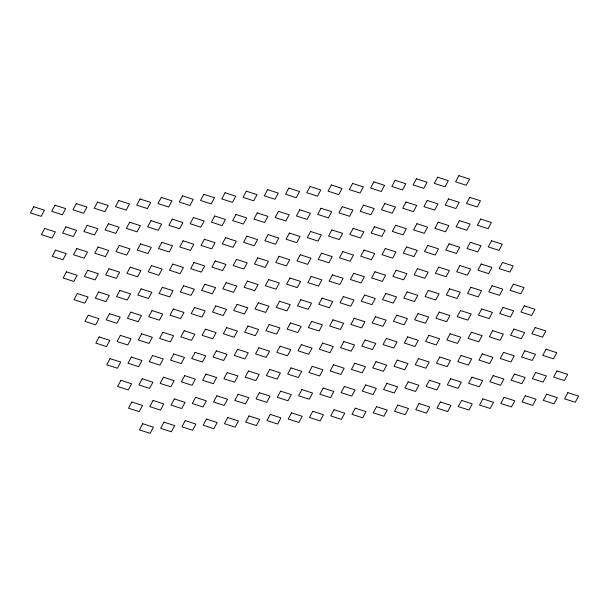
<?xml version="1.0" encoding="UTF-8"?>
<svg xmlns="http://www.w3.org/2000/svg" width="609" height="609" viewBox="0 0 609 609"><rect width="100%" height="100%" fill="white"/><g stroke="black" fill="none" stroke-linecap="round" stroke-linejoin="round"><path stroke-width="0.91" d="M33.761 206.74L30.45 212.899L41.146 216.347L44.457 210.189L33.761 206.74M55.016 205.187L51.704 211.346L62.407 214.794L65.711 208.636L55.016 205.187M44.655 228.436L41.343 234.602L52.047 238.05L55.35 231.884L44.655 228.436M76.27 203.627L72.966 209.793L83.661 213.241L86.973 207.075L76.27 203.627M65.909 226.883L62.605 233.049L73.301 236.498L76.612 230.331L65.909 226.883M55.548 250.139L52.245 256.298L62.94 259.746L66.252 253.588L55.548 250.139M97.531 202.074L94.22 208.24L104.915 211.688L108.227 205.522L97.531 202.074M87.171 225.33L83.859 231.496L94.555 234.945L97.866 228.778L87.171 225.33M76.81 248.579L73.499 254.745L84.194 258.193L87.506 252.027L76.81 248.579M66.45 271.835L63.138 278.001L73.834 281.449L77.145 275.283L66.45 271.835M118.785 200.521L115.474 206.687L126.177 210.135L129.481 203.969L118.785 200.521M108.425 223.777L105.113 229.943L115.817 233.392L119.12 227.226L108.425 223.777M98.064 247.026L94.753 253.192L105.456 256.64L108.76 250.474L98.064 247.026M87.704 270.282L84.392 276.448L95.095 279.896L98.399 273.73L87.704 270.282M77.343 293.53L74.032 299.697L84.735 303.145L88.039 296.979L77.343 293.53M140.04 198.968L136.736 205.134L147.431 208.582L150.743 202.416L140.04 198.968M129.679 222.224L126.375 228.383L137.071 231.831L140.382 225.673L129.679 222.224M119.318 245.473L116.014 251.639L126.71 255.087L130.022 248.921L119.318 245.473M108.958 268.729L105.654 274.895L116.349 278.343L119.661 272.177L108.958 268.729M98.597 291.977L95.293 298.144L105.989 301.592L109.3 295.426L98.597 291.977M88.236 315.234L84.933 321.4L95.628 324.848L98.94 318.682L88.236 315.234M161.301 197.415L157.99 203.581L168.685 207.03L171.997 200.863L161.301 197.415M150.941 220.671L147.629 226.83L158.325 230.278L161.636 224.12L150.941 220.671M140.58 243.92L137.269 250.086L147.964 253.534L151.276 247.368L140.58 243.92M130.219 267.176L126.908 273.334L137.604 276.783L140.915 270.624L130.219 267.176M119.859 290.424L116.547 296.591L127.243 300.039L130.554 293.873L119.859 290.424M109.498 313.681L106.187 319.839L116.882 323.288L120.194 317.129L109.498 313.681M99.138 336.929L95.826 343.095L106.522 346.544L109.833 340.378L99.138 336.929M182.555 195.862L179.244 202.028L189.947 205.477L193.251 199.31L182.555 195.862M172.195 219.111L168.883 225.277L179.586 228.725L182.89 222.559L172.195 219.111M161.834 242.367L158.523 248.533L169.226 251.981L172.53 245.815L161.834 242.367M151.474 265.623L148.162 271.781L158.865 275.23L162.169 269.064L151.474 265.623M141.113 288.872L137.801 295.038L148.505 298.486L151.808 292.32L141.113 288.872M130.752 312.128L127.441 318.286L138.144 321.735L141.448 315.576L130.752 312.128M120.392 335.376L117.08 341.542L127.783 344.991L131.087 338.825L120.392 335.376M110.031 358.632L106.72 364.791L117.423 368.239L120.727 362.081L110.031 358.632M203.809 194.309L200.506 200.475L211.201 203.916L214.513 197.758L203.809 194.309M193.449 217.558L190.145 223.724L200.841 227.172L204.152 221.006L193.449 217.558M183.088 240.814L179.784 246.98L190.48 250.428L193.791 244.262L183.088 240.814M172.728 264.062L169.424 270.229L180.119 273.677L183.431 267.511L172.728 264.062M162.367 287.319L159.063 293.485L169.759 296.933L173.07 290.767L162.367 287.319M152.006 310.567L148.703 316.733L159.398 320.182L162.71 314.016L152.006 310.567M141.646 333.823L138.342 339.989L149.038 343.438L152.349 337.272L141.646 333.823M131.285 357.08L127.981 363.238L138.677 366.687L141.988 360.528L131.285 357.08M120.932 380.328L117.621 386.494L128.316 389.943L131.628 383.777L120.932 380.328M225.071 192.756L221.76 198.915L232.455 202.363L235.767 196.205L225.071 192.756M214.711 216.005L211.399 222.171L222.095 225.619L225.406 219.453L214.711 216.005M204.35 239.261L201.039 245.419L211.734 248.868L215.046 242.709L204.35 239.261M193.989 262.509L190.678 268.676L201.373 272.124L204.685 265.958L193.989 262.509M183.629 285.766L180.317 291.932L191.013 295.38L194.324 289.214L183.629 285.766M173.268 309.014L169.957 315.18L180.652 318.629L183.964 312.463L173.268 309.014M162.907 332.27L159.596 338.437L170.292 341.885L173.603 335.719L162.907 332.27M152.547 355.519L149.235 361.685L159.931 365.134L163.242 358.967L152.547 355.519M142.186 378.775L138.875 384.941L149.57 388.39L152.882 382.224L142.186 378.775M131.826 402.031L128.514 408.19L139.21 411.638L142.521 405.48L131.826 402.031M246.325 191.196L243.014 197.362L253.717 200.81L257.021 194.644L246.325 191.196M235.965 214.452L232.653 220.618L243.356 224.066L246.66 217.9L235.965 214.452M225.604 237.708L222.293 243.866L232.996 247.315L236.3 241.156L225.604 237.708M215.243 260.957L211.932 267.123L222.635 270.571L225.939 264.405L215.243 260.957M204.883 284.213L201.571 290.371L212.275 293.82L215.578 287.661L204.883 284.213M194.522 307.461L191.211 313.627L201.914 317.076L205.218 310.91L194.522 307.461M184.162 330.717L180.85 336.884L191.553 340.332L194.857 334.166L184.162 330.717M173.801 353.966L170.49 360.132L181.193 363.581L184.497 357.414L173.801 353.966M163.44 377.222L160.129 383.388L170.832 386.837L174.136 380.671L163.44 377.222M153.08 400.471L149.776 406.637L160.471 410.085L163.775 403.919L153.08 400.471M267.579 189.643L264.276 195.809L274.971 199.257L278.283 193.091L267.579 189.643M142.719 423.727L139.415 429.893L150.111 433.342L153.415 427.175L142.719 423.727M257.219 212.899L253.915 219.065L264.611 222.513L267.922 216.347L257.219 212.899M246.858 236.147L243.554 242.313L254.25 245.762L257.561 239.596L246.858 236.147M236.498 259.404L233.194 265.57L243.889 269.018L247.201 262.852L236.498 259.404M226.137 282.66L222.833 288.818L233.529 292.267L236.84 286.108L226.137 282.66M215.776 305.908L212.472 312.074L223.168 315.523L226.479 309.357L215.776 305.908M205.416 329.164L202.112 335.323L212.807 338.771L216.119 332.613L205.416 329.164M195.055 352.413L191.751 358.579L202.447 362.028L205.758 355.862L195.055 352.413M184.694 375.669L181.391 381.835L192.086 385.284L195.398 379.118L184.694 375.669M174.341 398.918L171.03 405.084L181.726 408.532L185.037 402.366L174.341 398.918M288.841 188.09L285.53 194.256L296.225 197.704L299.537 191.538L288.841 188.09M163.981 422.174L160.669 428.34L171.365 431.789L174.676 425.622L163.981 422.174M278.48 211.346L275.169 217.512L285.865 220.96L289.176 214.794L278.48 211.346M268.12 234.594L264.808 240.761L275.504 244.209L278.815 238.043L268.12 234.594M257.759 257.851L254.448 264.017L265.143 267.465L268.455 261.299L257.759 257.851M247.399 281.099L244.087 287.265L254.783 290.714L258.094 284.548L247.399 281.099M237.038 304.355L233.727 310.521L244.422 313.97L247.734 307.804L237.038 304.355M226.677 327.612L223.366 333.77L234.062 337.219L237.373 331.06L226.677 327.612M216.317 350.86L213.005 357.026L223.701 360.475L227.012 354.309L216.317 350.86M205.956 374.116L202.645 380.275L213.34 383.723L216.652 377.565L205.956 374.116M195.596 397.365L192.284 403.531L202.98 406.979L206.291 400.813L195.596 397.365M310.095 186.537L306.784 192.703L317.487 196.151L320.791 189.985L310.095 186.537M185.235 420.621L181.924 426.787L192.619 430.228L195.931 424.07L185.235 420.621M299.735 209.793L296.423 215.951L307.126 219.4L310.43 213.241L299.735 209.793M289.374 233.041L286.063 239.208L296.766 242.656L300.07 236.49L289.374 233.041M279.013 256.298L275.702 262.464L286.405 265.912L289.709 259.746L279.013 256.298M268.653 279.546L265.341 285.712L276.044 289.161L279.348 282.995L268.653 279.546M258.292 302.802L254.981 308.969L265.684 312.417L268.988 306.251L258.292 302.802M247.932 326.051L244.62 332.217L255.323 335.666L258.627 329.499L247.932 326.051M237.571 349.307L234.259 355.473L244.963 358.922L248.266 352.756L237.571 349.307M227.21 372.563L223.899 378.722L234.602 382.17L237.906 376.004L227.21 372.563M216.85 395.812L213.538 401.978L224.241 405.427L227.545 399.26L216.85 395.812M331.349 184.984L328.045 191.15L338.741 194.598L342.045 188.432L331.349 184.984M206.489 419.068L203.185 425.227L213.881 428.675L217.185 422.517L206.489 419.068M320.989 208.24L317.685 214.398L328.38 217.847L331.692 211.688L320.989 208.24M310.628 231.489L307.324 237.655L318.02 241.103L321.331 234.937L310.628 231.489M300.267 254.745L296.964 260.903L307.659 264.352L310.971 258.193L300.267 254.745M289.907 277.993L286.603 284.159L297.299 287.608L300.61 281.442L289.907 277.993M279.546 301.249L276.242 307.416L286.938 310.864L290.249 304.698L279.546 301.249M269.186 324.498L265.882 330.664L276.577 334.113L279.889 327.947L269.186 324.498M258.825 347.754L255.521 353.92L266.217 357.369L269.528 351.203L258.825 347.754M248.464 371.003L245.161 377.169L255.856 380.617L259.168 374.451L248.464 371.003M238.104 394.259L234.8 400.425L245.496 403.874L248.807 397.707L238.104 394.259M352.611 183.431L349.3 189.597L359.995 193.045L363.307 186.879L352.611 183.431M227.751 417.508L224.439 423.674L235.135 427.122L238.446 420.956L227.751 417.508M342.25 206.679L338.939 212.846L349.635 216.294L352.946 210.128L342.25 206.679M331.89 229.936L328.578 236.102L339.274 239.55L342.585 233.384L331.89 229.936M321.529 253.192L318.218 259.35L328.913 262.799L332.225 256.64L321.529 253.192M311.169 276.44L307.857 282.606L318.553 286.055L321.864 279.889L311.169 276.44M300.808 299.697L297.497 305.855L308.192 309.303L311.503 303.145L300.808 299.697M290.447 322.945L287.136 329.111L297.831 332.56L301.143 326.394L290.447 322.945M280.087 346.201L276.775 352.36L287.471 355.808L290.782 349.65L280.087 346.201M269.726 369.45L266.415 375.616L277.11 379.064L280.422 372.898L269.726 369.45M259.365 392.706L256.054 398.872L266.75 402.321L270.061 396.154L259.365 392.706M373.865 181.878L370.554 188.044L381.249 191.492L384.561 185.326L373.865 181.878M249.005 415.955L245.693 422.121L256.389 425.569L259.7 419.403L249.005 415.955M363.504 205.126L360.193 211.293L370.896 214.741L374.2 208.575L363.504 205.126M353.144 228.383L349.832 234.549L360.536 237.997L363.839 231.831L353.144 228.383M342.783 251.631L339.472 257.797L350.175 261.246L353.479 255.08L342.783 251.631M332.423 274.887L329.111 281.053L339.814 284.502L343.118 278.336L332.423 274.887M322.062 298.136L318.751 304.302L329.454 307.751L332.758 301.584L322.062 298.136M311.701 321.392L308.39 327.558L319.093 331.007L322.397 324.841L311.701 321.392M301.341 344.648L298.029 350.807L308.733 354.255L312.036 348.097L301.341 344.648M290.98 367.897L287.669 374.063L298.372 377.511L301.676 371.345L290.98 367.897M280.62 391.153L277.308 397.312L288.011 400.76L291.315 394.602L280.62 391.153M395.119 180.325L391.815 186.483L402.511 189.932L405.815 183.773L395.119 180.325M270.259 414.402L266.955 420.568L277.651 424.016L280.955 417.85L270.259 414.402M384.759 203.573L381.455 209.74L392.15 213.188L395.462 207.022L384.759 203.573M374.398 226.83L371.094 232.996L381.79 236.437L385.101 230.278L374.398 226.83M364.037 250.078L360.734 256.244L371.429 259.693L374.741 253.527L364.037 250.078M353.677 273.334L350.373 279.501L361.068 282.949L364.38 276.783L353.677 273.334M343.316 296.583L340.012 302.749L350.708 306.198L354.019 300.031L343.316 296.583M332.956 319.839L329.652 326.005L340.347 329.454L343.659 323.288L332.956 319.839M322.595 343.088L319.291 349.254L329.987 352.702L333.298 346.536L322.595 343.088M312.234 366.344L308.93 372.51L319.626 375.959L322.937 369.792L312.234 366.344M301.874 389.6L298.57 395.759L309.265 399.207L312.577 393.049L301.874 389.6M416.381 178.772L413.069 184.93L423.765 188.379L427.076 182.213L416.381 178.772M291.513 412.849L288.209 419.015L298.905 422.463L302.216 416.297L291.513 412.849M406.02 202.021L402.709 208.187L413.404 211.635L416.716 205.469L406.02 202.021M395.66 225.277L392.348 231.435L403.044 234.884L406.355 228.725L395.66 225.277M385.299 248.525L381.988 254.691L392.683 258.14L395.995 251.974L385.299 248.525M374.938 271.781L371.627 277.94L382.323 281.388L385.634 275.23L374.938 271.781M364.578 295.03L361.266 301.196L371.962 304.645L375.273 298.479L364.578 295.03M354.217 318.286L350.906 324.452L361.601 327.901L364.913 321.735L354.217 318.286M343.857 341.535L340.545 347.701L351.241 351.149L354.552 344.983L343.857 341.535M333.496 364.791L330.185 370.957L340.88 374.406L344.192 368.239L333.496 364.791M323.135 388.04L319.824 394.206L330.52 397.654L333.831 391.488L323.135 388.04M437.635 177.211L434.324 183.378L445.019 186.826L448.331 180.66L437.635 177.211M312.775 411.296L309.463 417.462L320.159 420.91L323.47 414.744L312.775 411.296M427.274 200.468L423.963 206.634L434.659 210.082L437.97 203.916L427.274 200.468M416.914 223.716L413.602 229.882L424.306 233.331L427.609 227.165L416.914 223.716M406.553 246.972L403.242 253.138L413.945 256.587L417.249 250.421L406.553 246.972M396.193 270.229L392.881 276.387L403.584 279.836L406.888 273.677L396.193 270.229M385.832 293.477L382.521 299.643L393.224 303.092L396.528 296.926L385.832 293.477M375.471 316.733L372.16 322.892L382.863 326.34L386.167 320.182L375.471 316.733M365.111 339.982L361.799 346.148L372.502 349.596L375.806 343.43L365.111 339.982M354.75 363.238L351.439 369.404L362.142 372.853L365.446 366.687L354.75 363.238M344.389 386.487L341.078 392.653L351.781 396.101L355.085 389.935L344.389 386.487M458.889 175.658L455.585 181.825L466.281 185.273L469.585 179.107L458.889 175.658M334.029 409.743L330.717 415.909L341.421 419.357L344.724 413.191L334.029 409.743M448.529 198.915L445.225 205.081L455.92 208.529L459.224 202.363L448.529 198.915M438.168 222.163L434.864 228.329L445.56 231.778L448.871 225.612L438.168 222.163M427.807 245.419L424.503 251.586L435.199 255.034L438.51 248.868L427.807 245.419M417.447 268.668L414.143 274.834L424.838 278.283L428.15 272.116L417.447 268.668M407.086 291.924L403.782 298.09L414.478 301.539L417.789 295.373L407.086 291.924M396.725 315.18L393.422 321.339L404.117 324.787L407.429 318.629L396.725 315.18M386.365 338.429L383.061 344.595L393.757 348.043L397.068 341.877L386.365 338.429M376.004 361.685L372.7 367.844L383.396 371.292L386.707 365.134L376.004 361.685M365.644 384.934L362.34 391.1L373.035 394.548L376.347 388.382L365.644 384.934M355.283 408.19L351.979 414.356L362.675 417.804L365.986 411.638L355.283 408.19M469.79 197.362L466.479 203.52L477.174 206.969L480.486 200.81L469.79 197.362M459.43 220.61L456.118 226.776L466.814 230.225L470.125 224.059L459.43 220.61M449.069 243.866L445.758 250.033L456.453 253.481L459.765 247.315L449.069 243.866M438.708 267.115L435.397 273.281L446.092 276.73L449.404 270.563L438.708 267.115M428.348 290.371L425.036 296.537L435.732 299.986L439.043 293.82L428.348 290.371M417.987 313.62L414.676 319.786L425.371 323.234L428.683 317.068L417.987 313.62M407.627 336.876L404.315 343.042L415.011 346.491L418.322 340.324L407.627 336.876M397.266 360.132L393.954 366.291L404.65 369.739L407.961 363.581L397.266 360.132M386.905 383.381L383.594 389.547L394.289 392.995L397.601 386.829L386.905 383.381M376.545 406.637L373.233 412.795L383.929 416.244L387.24 410.085L376.545 406.637M480.684 219.057L477.372 225.223L488.068 228.672L491.379 222.506L480.684 219.057M470.323 242.313L467.012 248.472L477.715 251.92L481.019 245.762L470.323 242.313M459.962 265.562L456.651 271.728L467.354 275.177L470.658 269.011L459.962 265.562M449.602 288.818L446.29 294.984L456.994 298.433L460.297 292.267L449.602 288.818M439.241 312.067L435.93 318.233L446.633 321.681L449.937 315.515L439.241 312.067M428.881 335.323L425.569 341.489L436.272 344.938L439.576 338.771L428.881 335.323M418.52 358.572L415.209 364.738L425.912 368.186L429.216 362.02L418.52 358.572M408.159 381.828L404.848 387.994L415.551 391.442L418.855 385.276L408.159 381.828M397.799 405.084L394.487 411.242L405.191 414.691L408.494 408.525L397.799 405.084M491.577 240.761L488.273 246.919L498.969 250.368L502.28 244.209L491.577 240.761M481.217 264.009L477.913 270.175L488.608 273.624L491.92 267.458L481.217 264.009M470.856 287.265L467.552 293.424L478.248 296.872L481.559 290.714L470.856 287.265M460.495 310.514L457.192 316.68L467.887 320.128L471.199 313.962L460.495 310.514M450.135 333.77L446.831 339.936L457.526 343.377L460.838 337.219L450.135 333.77M439.774 357.019L436.47 363.185L447.166 366.633L450.477 360.467L439.774 357.019M429.414 380.275L426.11 386.441L436.805 389.889L440.117 383.723L429.414 380.275M419.053 403.523L415.749 409.69L426.445 413.138L429.756 406.972L419.053 403.523M502.478 262.456L499.167 268.622L509.862 272.071L513.174 265.905L502.478 262.456M492.118 285.712L488.806 291.871L499.502 295.319L502.813 289.161L492.118 285.712M481.757 308.961L478.446 315.127L489.141 318.576L492.453 312.409L481.757 308.961M471.396 332.217L468.085 338.376L478.781 341.824L482.092 335.666L471.396 332.217M461.036 355.466L457.724 361.632L468.42 365.08L471.731 358.914L461.036 355.466M450.675 378.722L447.364 384.88L458.059 388.329L461.371 382.17L450.675 378.722M440.315 401.97L437.003 408.137L447.699 411.585L451.01 405.419L440.315 401.97M513.372 284.152L510.06 290.318L520.764 293.766L524.067 287.6L513.372 284.152M503.011 307.408L499.7 313.574L510.403 317.023L513.707 310.856L503.011 307.408M492.651 330.657L489.339 336.823L500.042 340.271L503.346 334.105L492.651 330.657M482.29 353.913L478.978 360.079L489.682 363.527L492.986 357.361L482.29 353.913M471.929 377.169L468.618 383.327L479.321 386.776L482.625 380.617L471.929 377.169M461.569 400.418L458.257 406.584L468.96 410.032L472.264 403.866L461.569 400.418M524.265 305.855L520.961 312.021L531.657 315.47L534.968 309.303L524.265 305.855M513.905 329.104L510.601 335.27L521.296 338.718L524.608 332.552L513.905 329.104M503.544 352.36L500.24 358.526L510.936 361.974L514.247 355.808L503.544 352.36M493.183 375.608L489.88 381.774L500.575 385.223L503.887 379.057L493.183 375.608M482.823 398.865L479.519 405.031L490.215 408.479L493.526 402.313L482.823 398.865M535.166 327.551L531.855 333.717L542.55 337.165L545.862 330.999L535.166 327.551M524.806 350.807L521.494 356.973L532.19 360.421L535.501 354.255L524.806 350.807M514.445 374.055L511.134 380.222L521.829 383.67L525.141 377.504L514.445 374.055M504.085 397.312L500.773 403.478L511.469 406.926L514.78 400.76L504.085 397.312M546.06 349.254L542.748 355.412L553.452 358.861L556.755 352.702L546.06 349.254M535.699 372.502L532.388 378.669L543.091 382.117L546.395 375.951L535.699 372.502M525.339 395.759L522.027 401.925L532.73 405.373L536.034 399.207L525.339 395.759M556.953 370.95L553.65 377.116L564.345 380.564L567.657 374.398L556.953 370.95M546.593 394.206L543.289 400.364L553.984 403.813L557.296 397.654L546.593 394.206M567.854 392.653L564.543 398.811L575.239 402.26L578.55 396.101L567.854 392.653"/></g></svg>
